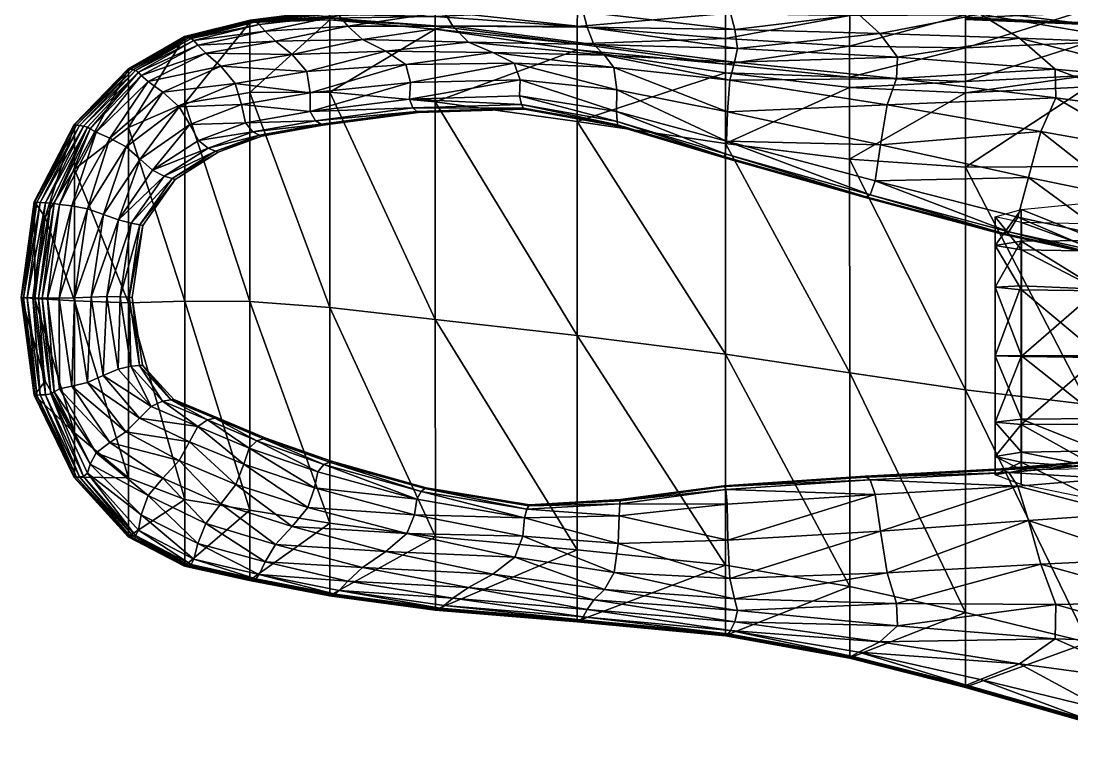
# Model space of a CAD drawing. Header units: millimetres. Extents: x -67 to 74, y -60 to 39.
# Drawn here: x -66.8 to -1.7, y -56.8 to -11.2 of the extents above; entities that cross this region are included whole.
import ezdxf

# ---------------------------------------------------------------- set-up
doc = ezdxf.new("R2010")
doc.units = ezdxf.units.MM
doc.layers.get('0').update_dxf_attribs({"color": 61, "true_color": 0xd6e5a6})

msp = doc.modelspace()

# ---------------------------------------------------------------- meshes
at = {"color": 176, "true_color": 0x080888}
mesh = msp.add_polyface(dxfattribs=at)
corners = [(-0.672, -8.702, 14.219), (-8.266, -8.363, 14.247), (-8.266, -6.288, 9.322), (-0.672, -6.652, 9.315), (7.528, -9.461, 14.242), (7.529, -7.74, 9.32), (7.525, -11.163, 19.276), (-0.671, -10.734, 19.236), (-8.26, -10.421, 19.284), (-0.665, -11.38, 21.208), (-8.242, -11.075, 21.263), (7.517, -11.698, 21.253), (7.505, -11.648, 21.91), (-0.658, -11.331, 21.849), (-8.218, -11.027, 21.905), (-0.651, -11.282, 22.875), (-8.193, -10.979, 22.93), (7.492, -11.596, 22.981), (7.664, -10.73, 25.492), (0.346, -10.596, 25.411), (-7.358, -10.449, 25.328), (3.322, -8.635, 30.586), (-4.904, -8.957, 30.089), (10.525, -8.244, 30.758), (5.706, -6.23, 36.324), (-2.708, -7.05, 35.333), (-12.461, -7.781, 33.16), (4.924, -4.209, 40.548), (-2.651, -5.276, 39.179), (2.904, -2.021, 44.82), (-3.585, -3.186, 43.211), (-12.529, -6.476, 36.116), (-13.105, -4.834, 39.444), (1.573, 0.887, 50.699), (-4.363, -0.33, 49.013), (7.738, 1.194, 49.696), (0.676, 3.361, 55.71), (-5.014, 2.129, 54.028), (-13.522, -2.346, 44.69), (-13.852, -0.119, 49.345), (-4.809, 1.647, 51.116), (0.008, 1.186, 48.278), (0.008, 3.583, 54.782), (-5.569, 3.031, 55.699), (-6.415, 3.876, 58.528), (-6.415, 2.107, 52.361), (-0.67, -5.952, 7.68), (-8.266, -5.579, 7.68), (-8.264, -0.963, 7.68), (-0.667, -1.018, 7.68), (7.532, -7.151, 7.68)]
mesh.append_faces([[corners[k] for k in face] for face in [(0, 1, 2), (2, 3, 0), (4, 0, 3), (3, 5, 4), (0, 4, 6), (6, 7, 0), (1, 0, 7), (7, 8, 1), (9, 10, 8), (8, 7, 9), (11, 9, 7), (7, 6, 11), (9, 11, 12), (12, 13, 9), (10, 9, 13), (13, 14, 10), (15, 16, 14), (14, 13, 15), (17, 15, 13), (13, 12, 17), (18, 19, 15), (16, 15, 19), (19, 20, 16), (21, 22, 20), (20, 19, 21), (23, 21, 19), (22, 21, 24), (24, 25, 22), (22, 25, 26), (27, 28, 25), (25, 24, 27), (28, 27, 29), (29, 30, 28), (25, 28, 31), (28, 30, 32), (33, 34, 30), (30, 29, 33), (35, 33, 29), (34, 33, 36), (36, 37, 34), (30, 34, 38), (34, 37, 39), (40, 41, 42), (39, 37, 43), (44, 45, 40), (5, 3, 46), (47, 46, 3), (3, 2, 47), (46, 47, 48), (48, 49, 46), (50, 46, 49)]], dxfattribs={"vtx2": -1, "color": 176})
mesh = msp.add_polyface(dxfattribs=at)
corners = [(-0.672, -12.497, 14.219), (-8.266, -12.836, 14.247), (-8.266, -14.911, 9.322), (-0.672, -14.547, 9.315), (7.528, -11.738, 14.242), (7.529, -13.459, 9.32), (7.525, -10.036, 19.276), (-0.671, -10.465, 19.236), (-8.26, -10.778, 19.284), (-0.665, -9.82, 21.208), (-8.242, -10.124, 21.263), (7.517, -9.501, 21.253), (7.505, -9.551, 21.91), (-0.658, -9.868, 21.849), (-8.218, -10.172, 21.905), (-0.651, -9.917, 22.875), (-8.193, -10.22, 22.93), (7.492, -9.603, 22.981), (7.664, -10.469, 25.492), (0.346, -10.603, 25.411), (-7.358, -10.75, 25.328), (3.322, -12.564, 30.586), (-4.904, -12.242, 30.089), (10.525, -12.955, 30.758), (5.706, -14.969, 36.324), (-2.708, -14.149, 35.333), (-12.461, -13.418, 33.16), (4.924, -16.99, 40.548), (-2.651, -15.923, 39.179), (2.904, -19.178, 44.82), (-3.585, -18.013, 43.211), (-12.529, -14.723, 36.116), (-13.105, -16.365, 39.444), (1.573, -22.086, 50.699), (-4.363, -20.869, 49.013), (7.738, -22.393, 49.696), (0.676, -24.561, 55.71), (-5.014, -23.329, 54.028), (-13.522, -18.853, 44.69), (-13.852, -21.08, 49.345), (-4.809, -22.846, 51.116), (0.008, -22.385, 48.278), (0.008, -24.783, 54.782), (-5.569, -24.231, 55.699), (-6.415, -25.075, 58.528), (-6.415, -23.307, 52.361), (-0.67, -15.247, 7.68), (-8.266, -15.62, 7.68), (-8.264, -20.236, 7.68), (-0.667, -20.181, 7.68), (7.532, -14.049, 7.68)]
mesh.append_faces([[corners[k] for k in face] for face in [(0, 1, 2), (2, 3, 0), (4, 0, 3), (3, 5, 4), (0, 4, 6), (6, 7, 0), (1, 0, 7), (7, 8, 1), (9, 10, 8), (8, 7, 9), (11, 9, 7), (7, 6, 11), (9, 11, 12), (12, 13, 9), (10, 9, 13), (13, 14, 10), (15, 16, 14), (14, 13, 15), (17, 15, 13), (13, 12, 17), (18, 19, 15), (16, 15, 19), (19, 20, 16), (21, 22, 20), (20, 19, 21), (23, 21, 19), (22, 21, 24), (24, 25, 22), (22, 25, 26), (27, 28, 25), (25, 24, 27), (28, 27, 29), (29, 30, 28), (25, 28, 31), (28, 30, 32), (33, 34, 30), (30, 29, 33), (35, 33, 29), (34, 33, 36), (36, 37, 34), (30, 34, 38), (34, 37, 39), (40, 41, 42), (39, 37, 43), (44, 45, 40), (5, 3, 46), (47, 46, 3), (3, 2, 47), (46, 47, 48), (48, 49, 46), (50, 46, 49)]], dxfattribs={"vtx2": -1, "color": 176})
mesh = msp.add_polyface(dxfattribs=at)
corners = [(-41.105, -10.886, 14.669), (-47.649, -10.754, 14.922), (-47.649, -11, 9.624), (-41.105, -11.458, 9.461), (-41.08, -10.333, 19.991), (-47.621, -10.527, 20.333), (-32.31, -11.519, 14.527), (-32.311, -12.59, 9.392), (-23.131, -12.263, 14.434), (-23.117, -10.707, 19.612), (-32.291, -10.466, 19.775), (-41.007, -10.179, 22.064), (-47.536, -10.482, 22.436), (-40.908, -10.227, 22.706), (-47.423, -10.528, 23.078), (-32.232, -10.146, 21.824), (-32.153, -10.194, 22.466), (-52.357, -11.169, 23.537), (-47.308, -10.576, 24.103), (-40.808, -10.275, 23.731), (-40.56, -10.604, 25.461), (-47.055, -10.828, 25.995), (-52.23, -11.215, 24.562), (-32.073, -10.242, 23.491), (-31.938, -10.595, 25.178), (-31.694, -11.557, 27.803), (-40.018, -11.492, 28.217), (-31.275, -12.62, 30.556), (-39.053, -12.485, 31.21), (-46.527, -11.487, 29.234), (-45.605, -12.306, 32.853), (-51.002, -12.422, 34.893), (-51.65, -11.793, 30.515), (-30.619, -13.277, 32.627), (-37.536, -13.128, 33.652), (-44.165, -13.039, 35.885), (-42.936, -13.871, 39.13), (-49.963, -13.242, 38.559), (-23.132, -13.838, 9.368), (-32.313, -12.964, 7.68), (-41.106, -11.665, 7.724), (-47.648, -11.099, 7.857), (-47.647, -15.571, 7.857)]
mesh.append_faces([[corners[k] for k in face] for face in [(0, 1, 2), (2, 3, 0), (1, 0, 4), (4, 5, 1), (6, 0, 3), (3, 7, 6), (8, 6, 7), (9, 10, 6), (0, 6, 10), (10, 4, 0), (11, 12, 5), (5, 4, 11), (12, 11, 13), (13, 14, 12), (15, 11, 4), (4, 10, 15), (11, 15, 16), (16, 13, 11), (17, 14, 18), (19, 18, 14), (14, 13, 19), (18, 19, 20), (20, 21, 18), (22, 18, 21), (23, 19, 13), (13, 16, 23), (19, 23, 24), (24, 20, 19), (25, 26, 20), (20, 24, 25), (26, 25, 27), (27, 28, 26), (29, 30, 31), (21, 29, 32), (29, 21, 20), (20, 26, 29), (30, 29, 26), (26, 28, 30), (33, 34, 28), (28, 27, 33), (35, 30, 28), (28, 34, 35), (36, 35, 34), (30, 35, 37), (37, 31, 30), (38, 7, 39), (40, 39, 7), (7, 3, 40), (41, 40, 3), (3, 2, 41), (40, 41, 42)]], dxfattribs={"vtx2": -1, "color": 176})
mesh = msp.add_polyface(dxfattribs=at)
corners = [(-23.13, -31.82, 7.68), (-23.135, -18.752, 7.68), (-32.314, -17.403, 7.68), (-15.431, -32.969, 7.68), (-32.311, -12.59, 9.392), (-23.132, -13.838, 9.368), (-23.131, -12.263, 14.434), (-32.31, -11.519, 14.527), (-23.117, -10.707, 19.612), (-15.434, -12.73, 14.33), (-15.424, -10.835, 19.429), (-23.074, -10.219, 21.638), (-32.232, -10.146, 21.824), (-32.291, -10.466, 19.775), (-23.016, -10.267, 22.28), (-32.153, -10.194, 22.466), (-15.394, -10.235, 21.429), (-15.354, -10.282, 22.07), (-22.957, -10.315, 23.305), (-32.073, -10.242, 23.491), (-22.825, -10.685, 25.101), (-31.938, -10.595, 25.178), (-15.313, -10.33, 23.096), (-14.857, -10.757, 25.188), (-22.547, -11.7, 28.053), (-31.694, -11.557, 27.803), (-22.376, -12.875, 31.128), (-31.275, -12.62, 30.556), (-13.572, -11.941, 29.03), (-22.566, -13.728, 33.289), (-30.619, -13.277, 32.627), (-22.858, -14.84, 35.983), (-30.043, -14.043, 35.295), (-12.529, -14.723, 36.116), (-22.993, -16.79, 40.657), (-29.865, -15.43, 39.84), (-23.063, -18.625, 44.905), (-29.869, -16.772, 43.952), (-13.522, -18.853, 44.69), (-13.105, -16.365, 39.444), (-23.157, -19.393, 46.321), (-29.841, -17.405, 45.322), (-23.237, -19.567, 44.455), (-29.807, -17.614, 43.456), (-14.17, -21.94, 50.896), (-14.403, -22.071, 49.03), (-23.264, -19.626, 38.855), (-29.796, -17.683, 37.857), (-23.264, -19.626, 31.39), (-29.796, -17.683, 30.391), (-14.48, -22.115, 43.431), (-14.48, -22.115, 35.965), (-15.435, -14.643, 9.342), (-23.134, -14.379, 7.68), (-15.436, -15.298, 7.68), (-32.313, -12.964, 7.68)]
mesh.append_faces([[corners[k] for k in face] for face in [(0, 1, 2), (1, 0, 3), (4, 5, 6), (7, 6, 8), (9, 6, 5), (10, 8, 6), (11, 12, 13), (13, 8, 11), (12, 11, 14), (14, 15, 12), (16, 11, 8), (17, 14, 11), (18, 19, 15), (15, 14, 18), (19, 18, 20), (20, 21, 19), (22, 18, 14), (23, 20, 18), (24, 25, 21), (21, 20, 24), (25, 24, 26), (26, 27, 25), (26, 24, 28), (24, 20, 23), (29, 30, 27), (27, 26, 29), (30, 29, 31), (31, 32, 30), (31, 29, 33), (34, 35, 32), (32, 31, 34), (35, 34, 36), (36, 37, 35), (36, 34, 38), (34, 31, 39), (40, 41, 37), (37, 36, 40), (41, 40, 42), (42, 43, 41), (44, 40, 36), (45, 42, 40), (46, 47, 43), (43, 42, 46), (47, 46, 48), (48, 49, 47), (50, 46, 42), (51, 48, 46), (52, 5, 53), (54, 53, 1), (55, 53, 5), (2, 1, 53)]], dxfattribs={"vtx2": -1, "color": 176})
mesh = msp.add_polyface(dxfattribs=at)
corners = [(-15.431, -32.969, 7.68), (-15.436, -19.728, 7.68), (-23.135, -18.752, 7.68), (-8.26, -34.034, 7.68), (-8.264, -20.236, 7.68), (-23.132, -13.838, 9.368), (-15.435, -14.643, 9.342), (-15.434, -12.73, 14.33), (-8.266, -12.836, 14.247), (-8.266, -14.911, 9.322), (-8.26, -10.778, 19.284), (-15.424, -10.835, 19.429), (-23.131, -12.263, 14.434), (-23.117, -10.707, 19.612), (-15.394, -10.235, 21.429), (-8.242, -10.124, 21.263), (-8.218, -10.172, 21.905), (-15.354, -10.282, 22.07), (-23.074, -10.219, 21.638), (-23.016, -10.267, 22.28), (-15.313, -10.33, 23.096), (-8.193, -10.22, 22.93), (-7.358, -10.75, 25.328), (-14.857, -10.757, 25.188), (-22.957, -10.315, 23.305), (-13.572, -11.941, 29.03), (-12.461, -13.418, 33.16), (-22.376, -12.875, 31.128), (-22.547, -11.7, 28.053), (-4.904, -12.242, 30.089), (-12.529, -14.723, 36.116), (-2.708, -14.149, 35.333), (-13.105, -16.365, 39.444), (-2.651, -15.923, 39.179), (-22.858, -14.84, 35.983), (-22.566, -13.728, 33.289), (-13.522, -18.853, 44.69), (-13.852, -21.08, 49.345), (-23.063, -18.625, 44.905), (-22.993, -16.79, 40.657), (-3.585, -18.013, 43.211), (-4.363, -20.869, 49.013), (-14.17, -21.94, 50.896), (-5.569, -24.231, 55.699), (-5.948, -24.323, 53.833), (-14.403, -22.071, 49.03), (-23.157, -19.393, 46.321), (-23.237, -19.567, 44.455), (-14.48, -22.115, 43.431), (-6.074, -24.354, 48.234), (-6.074, -24.354, 40.768), (-14.48, -22.115, 35.965), (-23.264, -19.626, 38.855), (-15.436, -15.298, 7.68), (-8.266, -15.62, 7.68), (-23.134, -14.379, 7.68)]
mesh.append_faces([[corners[k] for k in face] for face in [(0, 1, 2), (1, 0, 3), (3, 4, 1), (5, 6, 7), (8, 7, 6), (6, 9, 8), (7, 8, 10), (10, 11, 7), (12, 7, 11), (13, 11, 14), (15, 14, 11), (11, 10, 15), (14, 15, 16), (16, 17, 14), (18, 14, 17), (19, 17, 20), (21, 20, 17), (17, 16, 21), (20, 21, 22), (22, 23, 20), (24, 20, 23), (25, 26, 27), (23, 25, 28), (25, 23, 22), (22, 29, 25), (26, 25, 29), (30, 26, 31), (32, 30, 33), (30, 32, 34), (26, 30, 35), (35, 27, 26), (36, 37, 38), (32, 36, 39), (36, 32, 40), (37, 36, 41), (38, 37, 42), (43, 42, 37), (42, 43, 44), (44, 45, 42), (46, 42, 45), (47, 45, 48), (49, 48, 45), (45, 44, 49), (48, 49, 50), (50, 51, 48), (52, 48, 51), (53, 54, 9), (9, 6, 53), (55, 53, 6), (2, 1, 53), (54, 53, 1), (1, 4, 54)]], dxfattribs={"vtx2": -1, "color": 176})
mesh = msp.add_polyface(dxfattribs=at)
corners = [(-60.126, -14.13, 11.367), (-56.632, -12.137, 10.507), (-56.634, -12.131, 15.838), (-52.605, -11.158, 15.305), (-52.604, -11.224, 9.95), (-52.574, -11.109, 20.773), (-56.601, -12.142, 21.281), (-60.13, -14.125, 16.605), (-47.649, -10.754, 14.922), (-47.649, -11, 9.624), (-47.621, -10.527, 20.333), (-60.094, -14.134, 21.953), (-56.501, -12.174, 23.395), (-52.481, -11.123, 22.895), (-52.357, -11.169, 23.537), (-56.368, -12.217, 24.037), (-59.989, -14.163, 24.036), (-47.536, -10.482, 22.436), (-47.423, -10.528, 23.078), (-56.232, -12.26, 25.062), (-59.67, -14.24, 25.703), (-59.839, -14.201, 24.677), (-52.23, -11.215, 24.562), (-52.021, -11.382, 26.659), (-56.059, -12.383, 27.335), (-59.494, -14.334, 28.074), (-47.308, -10.576, 24.103), (-47.055, -10.828, 25.995), (-55.814, -12.664, 31.72), (-59.323, -14.536, 32.756), (-51.65, -11.793, 30.515), (-51.002, -12.422, 34.893), (-55.317, -13.171, 36.737), (-58.903, -14.926, 38.174), (-46.527, -11.487, 29.234), (-54.39, -13.972, 40.905), (-49.963, -13.242, 38.559), (-49.071, -14.294, 42.079), (-52.601, -11.263, 8.163), (-47.648, -11.099, 7.857), (-52.597, -15.596, 8.163), (-47.647, -15.571, 7.857), (-56.625, -12.154, 8.728), (-60.116, -14.145, 9.618), (-56.619, -16.263, 8.726)]
mesh.append_faces([[corners[k] for k in face] for face in [(0, 1, 2), (3, 2, 1), (1, 4, 3), (2, 3, 5), (5, 6, 2), (7, 2, 6), (8, 3, 4), (4, 9, 8), (3, 8, 10), (10, 5, 3), (11, 6, 12), (13, 12, 6), (6, 5, 13), (12, 13, 14), (14, 15, 12), (16, 12, 15), (17, 13, 5), (5, 10, 17), (13, 17, 18), (18, 14, 13), (19, 20, 21), (21, 15, 19), (22, 19, 15), (15, 14, 22), (19, 22, 23), (23, 24, 19), (20, 19, 24), (24, 25, 20), (26, 22, 14), (27, 23, 22), (28, 29, 25), (25, 24, 28), (30, 28, 24), (24, 23, 30), (28, 30, 31), (31, 32, 28), (29, 28, 32), (32, 33, 29), (31, 30, 34), (30, 23, 27), (33, 32, 35), (36, 35, 32), (32, 31, 36), (35, 36, 37), (38, 39, 9), (9, 4, 38), (39, 38, 40), (40, 41, 39), (42, 38, 4), (4, 1, 42), (43, 42, 1), (38, 42, 44)]], dxfattribs={"vtx2": -1, "color": 176})
mesh = msp.add_polyface(dxfattribs=at)
corners = [(-56.616, -28.541, 8.725), (-56.619, -16.263, 8.726), (-60.106, -17.777, 9.614), (-52.595, -28.546, 8.162), (-52.597, -15.596, 8.163), (-47.644, -28.936, 7.857), (-47.647, -15.571, 7.857), (-54.39, -13.972, 40.905), (-57.98, -15.581, 42.759), (-58.903, -14.926, 38.174), (-49.071, -14.294, 42.079), (-53.497, -15.041, 44.65), (-56.973, -16.478, 46.752), (-60.258, -18.968, 48.295), (-53.105, -16.35, 48.395), (-56.302, -17.59, 50.398), (-48.865, -15.614, 46.021), (-48.849, -16.775, 49.135), (-52.86, -17.489, 51.204), (-55.77, -18.566, 53.002), (-59.39, -19.724, 51.914), (-58.622, -20.421, 54.357), (-52.406, -18.044, 52.141), (-55.179, -19.052, 53.87), (-48.532, -17.348, 50.173), (-48.18, -17.557, 48.307), (-51.989, -18.241, 50.275), (-54.714, -19.232, 52.003), (-57.911, -20.788, 55.172), (-57.4, -20.939, 53.305), (-59.945, -23.707, 55.988), (-51.849, -18.307, 44.675), (-54.559, -19.293, 46.404), (-48.063, -17.627, 42.708), (-48.063, -17.627, 35.242), (-51.849, -18.307, 37.209), (-54.559, -19.293, 38.938), (-59.399, -23.808, 54.121), (-57.229, -20.989, 47.706), (-57.229, -20.989, 40.24), (-59.217, -23.842, 48.522), (-59.217, -23.842, 41.056), (-56.625, -12.154, 8.728), (-52.601, -11.263, 8.163)]
mesh.append_faces([[corners[k] for k in face] for face in [(0, 1, 2), (1, 0, 3), (3, 4, 1), (5, 6, 4), (4, 3, 5), (7, 8, 9), (10, 11, 7), (8, 7, 11), (11, 12, 8), (8, 12, 13), (14, 15, 12), (12, 11, 14), (16, 14, 11), (11, 10, 16), (14, 16, 17), (17, 18, 14), (15, 14, 18), (18, 19, 15), (12, 15, 20), (21, 20, 15), (15, 19, 21), (22, 23, 19), (19, 18, 22), (24, 22, 18), (18, 17, 24), (22, 24, 25), (25, 26, 22), (23, 22, 26), (26, 27, 23), (23, 28, 21), (21, 19, 23), (28, 23, 27), (27, 29, 28), (30, 28, 29), (31, 32, 27), (27, 26, 31), (33, 31, 26), (26, 25, 33), (31, 33, 34), (34, 35, 31), (32, 31, 35), (35, 36, 32), (37, 29, 38), (32, 38, 29), (29, 27, 32), (38, 32, 36), (36, 39, 38), (40, 38, 39), (39, 41, 40), (2, 1, 42), (1, 4, 43)]], dxfattribs={"vtx2": -1, "color": 176})
mesh = msp.add_polyface(dxfattribs=at)
corners = [(-41.1, -43.146, 7.724), (-41.103, -29.661, 7.724), (-47.644, -28.936, 7.857), (-47.647, -15.571, 7.857), (-41.106, -16.177, 7.724), (-32.31, -30.67, 7.68), (-32.314, -17.403, 7.68), (-23.13, -31.82, 7.68), (-37.536, -13.128, 33.652), (-30.619, -13.277, 32.627), (-30.043, -14.043, 35.295), (-36.218, -13.783, 36.602), (-42.936, -13.871, 39.13), (-44.165, -13.039, 35.885), (-49.071, -14.294, 42.079), (-49.963, -13.242, 38.559), (-29.865, -15.43, 39.84), (-35.847, -14.815, 41.122), (-29.869, -16.772, 43.952), (-35.879, -15.806, 45.1), (-42.646, -14.989, 43.389), (-42.697, -16.01, 46.964), (-48.849, -16.775, 49.135), (-48.865, -15.614, 46.021), (-29.841, -17.405, 45.322), (-35.77, -16.338, 46.425), (-29.807, -17.614, 43.456), (-35.635, -16.564, 44.559), (-42.493, -16.549, 48.155), (-48.532, -17.348, 50.173), (-42.244, -16.772, 46.289), (-48.18, -17.557, 48.307), (-29.796, -17.683, 37.857), (-35.59, -16.64, 38.96), (-29.796, -17.683, 30.391), (-35.59, -16.64, 31.494), (-42.161, -16.846, 40.69), (-48.063, -17.627, 42.708), (-42.161, -16.846, 33.224), (-48.063, -17.627, 35.242), (-32.313, -12.964, 7.68), (-41.106, -11.665, 7.724), (-23.134, -14.379, 7.68)]
mesh.append_faces([[corners[k] for k in face] for face in [(0, 1, 2), (3, 2, 1), (1, 4, 3), (5, 6, 4), (4, 1, 5), (6, 5, 7), (8, 9, 10), (10, 11, 8), (8, 11, 12), (13, 12, 14), (14, 15, 13), (16, 17, 11), (11, 10, 16), (17, 16, 18), (18, 19, 17), (20, 21, 22), (22, 23, 20), (12, 20, 23), (23, 14, 12), (20, 12, 11), (11, 17, 20), (21, 20, 17), (17, 19, 21), (24, 25, 19), (19, 18, 24), (25, 24, 26), (26, 27, 25), (28, 29, 22), (22, 21, 28), (25, 28, 21), (21, 19, 25), (28, 25, 27), (27, 30, 28), (29, 28, 30), (30, 31, 29), (32, 33, 27), (27, 26, 32), (33, 32, 34), (34, 35, 33), (36, 37, 31), (31, 30, 36), (33, 36, 30), (30, 27, 33), (36, 33, 35), (35, 38, 36), (37, 36, 38), (38, 39, 37), (40, 41, 4), (4, 6, 40), (42, 40, 6), (3, 4, 41)]], dxfattribs={"vtx2": -1, "color": 176})
mesh = msp.add_polyface(dxfattribs=at)
corners = [(-63.485, -17.591, 17.686), (-65.949, -22.373, 18.615), (-65.943, -22.375, 13.663), (-63.48, -17.594, 12.6), (-60.13, -14.125, 16.605), (-60.126, -14.13, 11.367), (-60.094, -14.134, 21.953), (-63.448, -17.598, 22.883), (-65.91, -22.377, 23.677), (-56.634, -12.131, 15.838), (-56.601, -12.142, 21.281), (-63.337, -17.621, 24.915), (-65.795, -22.392, 25.664), (-59.989, -14.163, 24.036), (-59.839, -14.201, 24.677), (-63.154, -17.651, 25.557), (-65.582, -22.412, 26.306), (-56.501, -12.174, 23.395), (-56.368, -12.217, 24.037), (-62.902, -17.683, 26.582), (-65.249, -22.432, 27.331), (-59.67, -14.24, 25.703), (-59.494, -14.334, 28.074), (-62.655, -17.739, 28.926), (-64.922, -22.455, 29.608), (-62.484, -17.847, 33.526), (-62.114, -18.057, 38.997), (-64.382, -22.538, 39.382), (-64.723, -22.485, 34.004), (-59.323, -14.536, 32.756), (-58.903, -14.926, 38.174), (-61.269, -18.421, 43.954), (-57.98, -15.581, 42.759), (-60.258, -18.968, 48.295), (-62.65, -22.816, 49.243), (-63.623, -22.629, 44.605), (-59.39, -19.724, 51.914), (-61.665, -23.156, 52.868), (-56.973, -16.478, 46.752), (-56.632, -12.137, 10.507), (-60.116, -14.145, 9.618), (-56.625, -12.154, 8.728), (-60.106, -17.777, 9.614), (-63.467, -17.606, 10.899), (-65.927, -22.381, 12.006), (-65.278, -23.324, 11.715), (-63.453, -20.343, 10.893)]
mesh.append_faces([[corners[k] for k in face] for face in [(0, 1, 2), (2, 3, 0), (4, 0, 3), (3, 5, 4), (0, 4, 6), (6, 7, 0), (1, 0, 7), (7, 8, 1), (9, 4, 5), (10, 6, 4), (11, 12, 8), (8, 7, 11), (13, 11, 7), (7, 6, 13), (11, 13, 14), (14, 15, 11), (12, 11, 15), (15, 16, 12), (17, 13, 6), (18, 14, 13), (19, 20, 16), (16, 15, 19), (21, 19, 15), (15, 14, 21), (19, 21, 22), (22, 23, 19), (20, 19, 23), (23, 24, 20), (25, 26, 27), (23, 25, 28), (28, 24, 23), (25, 23, 22), (22, 29, 25), (26, 25, 29), (29, 30, 26), (31, 26, 30), (30, 32, 31), (33, 31, 32), (31, 33, 34), (26, 31, 35), (33, 36, 37), (36, 33, 38), (39, 5, 40), (41, 40, 42), (43, 40, 5), (5, 3, 43), (44, 43, 3), (3, 2, 44), (45, 46, 43), (40, 43, 46), (46, 42, 40)]], dxfattribs={"vtx2": -1, "color": 176})
mesh = msp.add_polyface(dxfattribs=at)
corners = [(-63.449, -28.522, 10.891), (-63.453, -20.343, 10.893), (-65.278, -23.324, 11.715), (-65.911, -28.367, 11.999), (-60.103, -28.631, 9.613), (-60.106, -17.777, 9.614), (-56.616, -28.541, 8.725), (-65.949, -22.373, 18.615), (-66.77, -28.315, 18.925), (-66.764, -28.315, 14.018), (-65.943, -22.375, 13.663), (-65.91, -22.377, 23.677), (-66.731, -28.316, 23.942), (-65.795, -22.392, 25.664), (-66.615, -28.321, 25.914), (-65.582, -22.412, 26.306), (-66.391, -28.327, 26.555), (-65.249, -22.432, 27.331), (-66.031, -28.334, 27.581), (-64.922, -22.455, 29.608), (-65.677, -28.339, 29.835), (-64.723, -22.485, 34.004), (-65.47, -28.34, 34.164), (-64.382, -22.538, 39.382), (-65.137, -28.34, 39.511), (-63.623, -22.629, 44.605), (-64.408, -28.34, 44.821), (-62.65, -22.816, 49.243), (-63.448, -28.327, 49.559), (-62.484, -17.847, 33.526), (-61.269, -18.421, 43.954), (-62.114, -18.057, 38.997), (-61.665, -23.156, 52.868), (-62.423, -28.287, 53.187), (-60.739, -23.502, 55.208), (-61.445, -28.254, 55.492), (-59.39, -19.724, 51.914), (-58.622, -20.421, 54.357), (-60.258, -18.968, 48.295), (-59.945, -23.707, 55.988), (-60.623, -28.265, 56.26), (-59.399, -23.808, 54.121), (-60.065, -28.289, 54.394), (-57.911, -20.788, 55.172), (-57.4, -20.939, 53.305), (-59.217, -23.842, 48.522), (-59.879, -28.296, 48.794), (-59.217, -23.842, 41.056), (-57.229, -20.989, 47.706), (-66.747, -28.315, 12.376), (-65.927, -22.381, 12.006), (-63.467, -17.606, 10.899)]
mesh.append_faces([[corners[k] for k in face] for face in [(0, 1, 2), (2, 3, 0), (1, 0, 4), (4, 5, 1), (5, 4, 6), (7, 8, 9), (9, 10, 7), (8, 7, 11), (11, 12, 8), (13, 14, 12), (12, 11, 13), (14, 13, 15), (15, 16, 14), (17, 18, 16), (16, 15, 17), (18, 17, 19), (19, 20, 18), (21, 22, 20), (20, 19, 21), (22, 21, 23), (23, 24, 22), (25, 26, 24), (24, 23, 25), (26, 25, 27), (27, 28, 26), (23, 21, 29), (27, 25, 30), (25, 23, 31), (32, 33, 28), (28, 27, 32), (33, 32, 34), (34, 35, 33), (36, 37, 34), (34, 32, 36), (32, 27, 38), (39, 40, 35), (35, 34, 39), (40, 39, 41), (41, 42, 40), (43, 39, 34), (34, 37, 43), (44, 41, 39), (45, 46, 42), (42, 41, 45), (46, 45, 47), (48, 45, 41), (49, 50, 10), (10, 9, 49), (50, 49, 3), (3, 2, 50), (51, 50, 2)]], dxfattribs={"vtx2": -1, "color": 176})
mesh = msp.add_polyface(dxfattribs=at)
corners = [(-0.664, -34.933, 7.68), (-0.667, -20.181, 7.68), (-8.264, -20.236, 7.68), (-8.26, -34.034, 7.68), (7.537, -35.436, 7.68), (7.136, -24.683, 54.279), (0.676, -24.561, 55.71), (1.573, -22.086, 50.699), (0.008, -32.021, 61.286), (0.008, -27.791, 59.66), (8.154, -27.538, 55.251), (-4.809, -31.96, 63.955), (-4.809, -27.592, 62.35), (0.008, -24.783, 54.782), (-4.809, -24.82, 57.536), (-4.809, -22.846, 51.116), (8.154, -24.083, 50.373), (0.008, -22.385, 48.278), (-0.044, -25.449, 57.381), (-5.569, -24.231, 55.699), (-5.014, -23.329, 54.028), (6.417, -25.509, 55.807), (5.834, -25.579, 53.94), (-0.517, -25.521, 55.515), (-5.948, -24.323, 53.833), (-0.675, -25.545, 49.915), (-6.074, -24.354, 48.234), (5.64, -25.603, 48.341), (5.64, -25.603, 40.875), (-0.675, -25.545, 42.45), (-6.074, -24.354, 40.768), (-6.415, -31.932, 64.695), (-6.415, -27.673, 63.153), (-4.785, -31.924, 63.469), (-4.785, -27.839, 61.991), (-6.415, -25.075, 58.528), (-4.785, -25.347, 57.555), (-6.415, -23.307, 52.361), (-4.785, -23.651, 51.64), (0.103, -31.921, 60.24), (0.103, -27.895, 58.783), (6.62, -31.921, 56.01), (6.62, -27.895, 54.553), (0.103, -25.438, 54.41), (0.103, -23.766, 48.58), (6.62, -25.438, 50.18), (6.62, -23.766, 44.35)]
mesh.append_faces([[corners[k] for k in face] for face in [(0, 1, 2), (2, 3, 0), (1, 0, 4), (5, 6, 7), (8, 9, 10), (9, 8, 11), (11, 12, 9), (10, 9, 13), (14, 13, 9), (9, 12, 14), (13, 14, 15), (16, 13, 17), (18, 19, 20), (20, 6, 18), (21, 18, 6), (6, 5, 21), (18, 21, 22), (22, 23, 18), (19, 18, 23), (23, 24, 19), (25, 26, 24), (24, 23, 25), (27, 25, 23), (23, 22, 27), (25, 27, 28), (28, 29, 25), (26, 25, 29), (29, 30, 26), (31, 32, 12), (12, 11, 31), (32, 31, 33), (33, 34, 32), (15, 14, 35), (32, 35, 14), (14, 12, 32), (35, 32, 34), (34, 36, 35), (37, 35, 36), (36, 38, 37), (39, 40, 34), (34, 33, 39), (40, 39, 41), (41, 42, 40), (43, 44, 38), (38, 36, 43), (40, 43, 36), (36, 34, 40), (43, 40, 42), (42, 45, 43), (44, 43, 45), (45, 46, 44)]], dxfattribs={"vtx2": -1, "color": 176})
mesh = msp.add_polyface(dxfattribs=at)
corners = [(-56.618, -40.82, 8.726), (-56.616, -28.541, 8.725), (-60.103, -28.631, 9.613), (-60.106, -39.484, 9.614), (-52.595, -41.496, 8.163), (-52.595, -28.546, 8.162), (-47.643, -42.302, 7.857), (-47.644, -28.936, 7.857), (-61.269, -37.3, 43.954), (-60.269, -36.624, 48.295), (-56.979, -38.419, 46.752), (-52.975, -38.641, 48.395), (-56.324, -37.251, 50.398), (-55.808, -36.307, 53.002), (-52.633, -37.64, 51.204), (-59.433, -35.78, 51.914), (-62.653, -33.572, 49.243), (-58.697, -35.055, 54.357), (-61.676, -33.151, 52.868), (-60.758, -32.749, 55.208), (-55.222, -35.898, 53.87), (-52.151, -37.192, 52.141), (-54.756, -35.792, 52.003), (-51.738, -37.064, 50.275), (-48.001, -38.659, 50.173), (-60.623, -28.265, 56.26), (-59.966, -32.571, 55.988), (-61.445, -28.254, 55.492), (-60.065, -28.289, 54.394), (-59.42, -32.522, 54.121), (-57.996, -34.737, 55.172), (-57.483, -34.651, 53.305), (-47.658, -38.506, 48.307), (-51.6, -37.022, 44.675), (-54.601, -35.757, 46.404), (-54.601, -35.757, 38.938), (-51.6, -37.022, 37.209), (-47.544, -38.455, 42.708), (-59.879, -28.296, 48.794), (-59.238, -32.505, 48.522), (-59.217, -23.842, 41.056), (-59.879, -28.296, 41.329), (-59.238, -32.505, 41.056), (-57.312, -34.622, 47.706), (-57.312, -34.622, 40.24)]
mesh.append_faces([[corners[k] for k in face] for face in [(0, 1, 2), (2, 3, 0), (1, 0, 4), (4, 5, 1), (6, 7, 5), (5, 4, 6), (8, 9, 10), (11, 12, 13), (13, 14, 11), (15, 9, 16), (17, 15, 18), (18, 19, 17), (15, 17, 13), (13, 12, 15), (9, 15, 12), (12, 10, 9), (20, 21, 14), (14, 13, 20), (21, 20, 22), (22, 23, 21), (24, 21, 23), (25, 26, 19), (19, 27, 25), (26, 25, 28), (28, 29, 26), (30, 20, 13), (13, 17, 30), (26, 30, 17), (17, 19, 26), (30, 26, 29), (29, 31, 30), (20, 30, 31), (31, 22, 20), (32, 23, 33), (34, 33, 23), (23, 22, 34), (33, 34, 35), (35, 36, 33), (37, 33, 36), (38, 39, 29), (29, 28, 38), (40, 41, 38), (39, 38, 41), (41, 42, 39), (43, 34, 22), (22, 31, 43), (39, 43, 31), (31, 29, 39), (43, 39, 42), (42, 44, 43), (34, 43, 44), (44, 35, 34)]], dxfattribs={"vtx2": -1, "color": 176})
mesh = msp.add_polyface(dxfattribs=at)
corners = [(-63.453, -36.702, 10.893), (-63.449, -28.522, 10.891), (-65.911, -28.367, 11.999), (-65.278, -33.49, 11.714), (-60.106, -39.484, 9.614), (-60.103, -28.631, 9.613), (-66.77, -28.315, 18.925), (-65.949, -34.361, 18.615), (-65.943, -34.359, 13.663), (-66.764, -28.315, 14.018), (-66.731, -28.316, 23.942), (-65.91, -34.359, 23.677), (-63.48, -39.451, 12.6), (-63.485, -39.454, 17.686), (-66.615, -28.321, 25.914), (-65.795, -34.354, 25.664), (-66.391, -28.327, 26.555), (-65.582, -34.346, 26.306), (-63.448, -39.45, 22.883), (-63.337, -39.436, 24.915), (-66.031, -28.334, 27.581), (-65.249, -34.339, 27.331), (-65.677, -28.339, 29.835), (-64.922, -34.287, 29.608), (-63.154, -39.417, 25.557), (-62.902, -39.397, 26.582), (-62.655, -39.197, 28.926), (-65.47, -28.34, 34.164), (-64.723, -34.145, 34.004), (-65.137, -28.34, 39.511), (-64.382, -33.969, 39.382), (-64.408, -28.34, 44.821), (-63.623, -33.812, 44.605), (-63.448, -28.327, 49.559), (-62.653, -33.572, 49.243), (-62.484, -38.635, 33.526), (-62.114, -37.929, 38.997), (-61.269, -37.3, 43.954), (-60.269, -36.624, 48.295), (-62.423, -28.287, 53.187), (-61.676, -33.151, 52.868), (-61.445, -28.254, 55.492), (-60.758, -32.749, 55.208), (-59.433, -35.78, 51.914), (-65.927, -34.353, 12.006), (-66.747, -28.315, 12.376), (-63.467, -39.439, 10.899)]
mesh.append_faces([[corners[k] for k in face] for face in [(0, 1, 2), (2, 3, 0), (1, 0, 4), (4, 5, 1), (6, 7, 8), (8, 9, 6), (7, 6, 10), (10, 11, 7), (12, 8, 7), (13, 7, 11), (14, 15, 11), (11, 10, 14), (15, 14, 16), (16, 17, 15), (18, 11, 15), (19, 15, 17), (20, 21, 17), (17, 16, 20), (21, 20, 22), (22, 23, 21), (24, 17, 21), (25, 21, 23), (23, 26, 25), (27, 28, 23), (23, 22, 27), (28, 27, 29), (29, 30, 28), (31, 32, 30), (30, 29, 31), (32, 31, 33), (33, 34, 32), (35, 26, 23), (23, 28, 35), (36, 35, 28), (28, 30, 36), (37, 36, 30), (30, 32, 37), (38, 37, 32), (32, 34, 38), (39, 40, 34), (34, 33, 39), (40, 39, 41), (41, 42, 40), (34, 40, 43), (44, 45, 9), (9, 8, 44), (45, 44, 3), (3, 2, 45), (46, 44, 8), (44, 46, 0), (0, 3, 44)]], dxfattribs={"vtx2": -1, "color": 176})
mesh = msp.add_polyface(dxfattribs=at)
corners = [(-47.644, -28.936, 7.857), (-47.643, -42.302, 7.857), (-41.1, -43.146, 7.724), (-47.649, -46.798, 14.922), (-41.105, -47.682, 14.669), (-41.104, -47.676, 9.461), (-47.648, -46.792, 9.624), (-47.621, -46.789, 20.333), (-41.08, -47.673, 19.991), (-47.536, -46.763, 22.436), (-41.007, -47.645, 22.064), (-47.423, -46.727, 23.078), (-40.908, -47.607, 22.706), (-47.308, -46.691, 24.103), (-40.808, -47.569, 23.731), (-52.23, -45.753, 24.562), (-52.021, -45.469, 26.659), (-47.055, -46.472, 25.995), (-40.56, -47.395, 25.461), (-46.527, -45.889, 29.234), (-45.605, -45.044, 32.853), (-51.65, -44.685, 30.515), (-39.053, -46.285, 31.21), (-40.018, -46.951, 28.217), (-44.164, -44.041, 35.885), (-42.87, -42.932, 39.13), (-36.173, -44.398, 36.602), (-37.535, -45.447, 33.652), (-51.002, -43.619, 34.893), (-49.963, -42.491, 38.559), (-49.003, -41.313, 42.079), (-42.386, -41.769, 43.389), (-48.593, -40.097, 46.021), (-42.246, -40.815, 46.964), (-48.377, -39.12, 49.135), (-35.58, -41.972, 45.1), (-35.674, -43.103, 41.122), (-41.986, -40.336, 48.155), (-48.001, -38.659, 50.173), (-47.658, -38.506, 48.307), (-41.745, -40.154, 46.289), (-35.434, -41.417, 46.425), (-51.6, -37.022, 44.675), (-47.544, -38.455, 42.708), (-51.6, -37.022, 37.209), (-47.544, -38.455, 35.242), (-35.305, -41.217, 44.559), (-41.665, -40.094, 40.69), (-41.665, -40.094, 33.224), (-41.101, -47.657, 7.724), (-47.645, -46.773, 7.857)]
mesh.append_faces([[corners[k] for k in face] for face in [(0, 1, 2), (3, 4, 5), (5, 6, 3), (4, 3, 7), (7, 8, 4), (9, 10, 8), (8, 7, 9), (10, 9, 11), (11, 12, 10), (13, 14, 12), (12, 11, 13), (15, 13, 11), (16, 17, 13), (14, 13, 17), (17, 18, 14), (19, 17, 16), (20, 19, 21), (19, 20, 22), (22, 23, 19), (17, 19, 23), (23, 18, 17), (24, 25, 26), (20, 24, 27), (27, 22, 20), (24, 20, 28), (28, 29, 24), (25, 24, 29), (29, 30, 25), (31, 25, 30), (30, 32, 31), (33, 31, 32), (32, 34, 33), (31, 33, 35), (25, 31, 36), (35, 33, 37), (38, 37, 33), (33, 34, 38), (37, 38, 39), (39, 40, 37), (41, 37, 40), (42, 43, 39), (44, 45, 43), (46, 40, 47), (43, 47, 40), (40, 39, 43), (47, 43, 45), (45, 48, 47), (49, 50, 6), (6, 5, 49), (50, 49, 2), (2, 1, 50)]], dxfattribs={"vtx2": -1, "color": 176})
mesh = msp.add_polyface(dxfattribs=at)
corners = [(-32.306, -43.938, 7.68), (-32.31, -30.67, 7.68), (-41.103, -29.661, 7.724), (-41.1, -43.146, 7.724), (-23.126, -44.889, 7.68), (-23.13, -49.28, 9.368), (-32.309, -48.395, 9.392), (-32.31, -48.402, 14.527), (-41.105, -47.682, 14.669), (-41.104, -47.676, 9.461), (-41.08, -47.673, 19.991), (-32.291, -48.392, 19.775), (-23.131, -49.286, 14.434), (-41.007, -47.645, 22.064), (-32.232, -48.363, 21.824), (-40.908, -47.607, 22.706), (-32.153, -48.324, 22.466), (-40.808, -47.569, 23.731), (-32.073, -48.284, 23.491), (-40.56, -47.395, 25.461), (-31.938, -48.106, 25.178), (-40.018, -46.951, 28.217), (-31.694, -47.653, 27.803), (-39.053, -46.285, 31.21), (-31.275, -47.045, 30.556), (-37.535, -45.447, 33.652), (-30.619, -46.401, 32.627), (-36.173, -44.398, 36.602), (-30.021, -45.356, 35.295), (-44.164, -44.041, 35.885), (-35.674, -43.103, 41.122), (-29.779, -43.546, 39.84), (-35.58, -41.972, 45.1), (-29.721, -41.836, 43.952), (-42.386, -41.769, 43.389), (-42.87, -42.932, 39.13), (-35.434, -41.417, 46.425), (-29.674, -41.093, 45.322), (-35.305, -41.217, 44.559), (-29.643, -40.899, 43.456), (-41.986, -40.336, 48.155), (-41.745, -40.154, 46.289), (-35.262, -41.15, 38.96), (-29.633, -40.834, 37.857), (-35.262, -41.15, 31.494), (-29.633, -40.834, 30.391), (-41.665, -40.094, 40.69), (-41.665, -40.094, 33.224), (-32.307, -48.377, 7.68), (-41.101, -47.657, 7.724), (-23.127, -49.261, 7.68)]
mesh.append_faces([[corners[k] for k in face] for face in [(0, 1, 2), (2, 3, 0), (1, 0, 4), (5, 6, 7), (8, 7, 6), (6, 9, 8), (7, 8, 10), (10, 11, 7), (12, 7, 11), (13, 14, 11), (11, 10, 13), (14, 13, 15), (15, 16, 14), (17, 18, 16), (16, 15, 17), (18, 17, 19), (19, 20, 18), (21, 22, 20), (20, 19, 21), (22, 21, 23), (23, 24, 22), (25, 26, 24), (24, 23, 25), (26, 25, 27), (27, 28, 26), (27, 25, 29), (30, 31, 28), (28, 27, 30), (31, 30, 32), (32, 33, 31), (32, 30, 34), (30, 27, 35), (36, 37, 33), (33, 32, 36), (37, 36, 38), (38, 39, 37), (40, 36, 32), (41, 38, 36), (42, 43, 39), (39, 38, 42), (43, 42, 44), (44, 45, 43), (46, 42, 38), (42, 46, 47), (47, 44, 42), (48, 49, 9), (9, 6, 48), (50, 48, 6), (4, 0, 48), (49, 48, 0), (0, 3, 49)]], dxfattribs={"vtx2": -1, "color": 176})
mesh = msp.add_polyface(dxfattribs=at)
corners = [(-23.126, -44.889, 7.68), (-23.13, -31.82, 7.68), (-32.31, -30.67, 7.68), (-15.427, -46.211, 7.68), (-32.31, -48.402, 14.527), (-23.131, -49.286, 14.434), (-23.13, -49.28, 9.368), (-32.291, -48.392, 19.775), (-23.117, -49.276, 19.612), (-15.433, -50.659, 9.342), (-15.434, -50.665, 14.33), (-32.232, -48.363, 21.824), (-23.074, -49.245, 21.638), (-32.153, -48.324, 22.466), (-23.016, -49.204, 22.28), (-15.424, -50.654, 19.429), (-15.394, -50.621, 21.429), (-32.073, -48.284, 23.491), (-22.957, -49.162, 23.305), (-31.938, -48.106, 25.178), (-22.825, -48.954, 25.101), (-15.354, -50.577, 22.07), (-15.313, -50.532, 23.096), (-31.694, -47.653, 27.803), (-22.547, -48.415, 28.053), (-31.275, -47.045, 30.556), (-22.376, -47.705, 31.128), (-13.572, -49.658, 29.03), (-30.619, -46.401, 32.627), (-22.566, -46.985, 33.289), (-30.021, -45.356, 35.295), (-22.852, -45.714, 35.983), (-12.529, -47.279, 36.116), (-13.105, -45.38, 39.444), (-29.779, -43.546, 39.84), (-22.972, -43.354, 40.657), (-29.721, -41.836, 43.952), (-23.026, -41.115, 44.905), (-13.522, -42.782, 44.69), (-13.852, -40.516, 49.345), (-29.674, -41.093, 45.322), (-23.115, -40.209, 46.321), (-29.643, -40.899, 43.456), (-23.196, -40.03, 44.455), (-14.17, -39.61, 50.896), (-29.633, -40.834, 37.857), (-23.223, -39.97, 38.855), (-29.633, -40.834, 30.391), (-23.223, -39.97, 31.389), (-14.403, -39.44, 49.03), (-14.48, -39.384, 43.431), (-32.309, -48.395, 9.392), (-23.127, -49.261, 7.68), (-32.307, -48.377, 7.68), (-15.429, -50.641, 7.68)]
mesh.append_faces([[corners[k] for k in face] for face in [(0, 1, 2), (1, 0, 3), (4, 5, 6), (7, 8, 5), (9, 6, 5), (10, 5, 8), (11, 12, 8), (8, 7, 11), (12, 11, 13), (13, 14, 12), (15, 8, 12), (16, 12, 14), (17, 18, 14), (14, 13, 17), (18, 17, 19), (19, 20, 18), (21, 14, 18), (22, 18, 20), (23, 24, 20), (20, 19, 23), (24, 23, 25), (25, 26, 24), (20, 24, 27), (28, 29, 26), (26, 25, 28), (29, 28, 30), (30, 31, 29), (26, 29, 32), (29, 31, 33), (34, 35, 31), (31, 30, 34), (35, 34, 36), (36, 37, 35), (31, 35, 38), (35, 37, 39), (40, 41, 37), (37, 36, 40), (41, 40, 42), (42, 43, 41), (39, 37, 41), (44, 41, 43), (45, 46, 43), (43, 42, 45), (46, 45, 47), (47, 48, 46), (49, 43, 46), (50, 46, 48), (51, 6, 52), (53, 52, 0), (54, 52, 6), (3, 0, 52)]], dxfattribs={"vtx2": -1, "color": 176})
mesh = msp.add_polyface(dxfattribs=at)
corners = [(-15.427, -46.211, 7.68), (-15.431, -32.969, 7.68), (-23.13, -31.82, 7.68), (-8.257, -47.833, 7.68), (-8.26, -34.034, 7.68), (-15.434, -50.665, 14.33), (-8.266, -52.473, 14.247), (-8.264, -52.467, 9.322), (-15.433, -50.659, 9.342), (-23.131, -49.286, 14.434), (-23.117, -49.276, 19.612), (-15.424, -50.654, 19.429), (-8.26, -52.461, 19.284), (-15.394, -50.621, 21.429), (-8.242, -52.425, 21.263), (-23.074, -49.245, 21.638), (-23.016, -49.204, 22.28), (-15.354, -50.577, 22.07), (-8.218, -52.376, 21.905), (-15.313, -50.532, 23.096), (-8.193, -52.327, 22.93), (-22.957, -49.162, 23.305), (-22.825, -48.954, 25.101), (-14.857, -50.291, 25.188), (-7.358, -51.974, 25.328), (-13.572, -49.658, 29.03), (-12.461, -48.649, 33.16), (-22.547, -48.415, 28.053), (-22.376, -47.705, 31.128), (-2.708, -49.464, 35.333), (-4.904, -51.016, 30.089), (-12.529, -47.279, 36.116), (-13.105, -45.38, 39.444), (-3.585, -44.825, 43.211), (-2.651, -47.334, 39.179), (-22.566, -46.985, 33.289), (-13.522, -42.782, 44.69), (-22.852, -45.714, 35.983), (-13.852, -40.516, 49.345), (-22.972, -43.354, 40.657), (-5.014, -40.001, 54.028), (-4.363, -42.137, 49.013), (-14.17, -39.61, 50.896), (-23.115, -40.209, 46.321), (-23.196, -40.03, 44.455), (-14.403, -39.44, 49.03), (-5.569, -39.145, 55.699), (-5.948, -38.984, 53.833), (-14.48, -39.384, 43.431), (-6.074, -38.93, 48.234), (-23.223, -39.97, 38.855), (-23.223, -39.97, 31.389), (-14.48, -39.384, 35.965), (-6.074, -38.93, 40.768), (-23.13, -49.28, 9.368), (-15.429, -50.641, 7.68), (-8.26, -52.448, 7.68), (-23.127, -49.261, 7.68)]
mesh.append_faces([[corners[k] for k in face] for face in [(0, 1, 2), (1, 0, 3), (3, 4, 1), (5, 6, 7), (7, 8, 5), (9, 5, 8), (10, 11, 5), (6, 5, 11), (11, 12, 6), (13, 14, 12), (12, 11, 13), (15, 13, 11), (16, 17, 13), (14, 13, 17), (17, 18, 14), (19, 20, 18), (18, 17, 19), (21, 19, 17), (22, 23, 19), (20, 19, 23), (23, 24, 20), (25, 23, 22), (26, 25, 27), (27, 28, 26), (25, 26, 29), (23, 25, 30), (30, 24, 23), (31, 32, 33), (26, 31, 34), (31, 26, 28), (32, 31, 35), (36, 32, 37), (38, 36, 39), (36, 38, 40), (32, 36, 41), (40, 38, 42), (43, 42, 38), (44, 45, 42), (46, 42, 45), (45, 47, 46), (48, 49, 47), (47, 45, 48), (50, 48, 45), (51, 52, 48), (49, 48, 52), (52, 53, 49), (54, 8, 55), (56, 55, 8), (8, 7, 56), (55, 56, 3), (3, 0, 55), (57, 55, 0)]], dxfattribs={"vtx2": -1, "color": 176})
mesh = msp.add_polyface(dxfattribs=at)
corners = [(-0.662, -49.685, 7.68), (-0.664, -34.933, 7.68), (-8.26, -34.034, 7.68), (-5.014, -40.001, 54.028), (0.676, -39.533, 55.71), (1.573, -41.723, 50.699), (0.008, -36.155, 59.658), (0.008, -32.021, 61.286), (8.154, -32.162, 56.877), (-4.809, -36.181, 62.348), (-4.809, -31.96, 63.955), (0.008, -38.873, 54.773), (-4.809, -38.513, 57.527), (8.154, -39.988, 50.364), (0.008, -40.883, 48.261), (-4.809, -39.9, 51.098), (-0.044, -38.666, 57.381), (6.417, -38.887, 55.807), (7.136, -39.764, 54.279), (-5.569, -39.145, 55.699), (-5.948, -38.984, 53.833), (-0.517, -38.513, 55.515), (5.834, -38.73, 53.94), (-14.17, -39.61, 50.896), (-0.675, -38.462, 49.915), (5.64, -38.678, 48.341), (-6.074, -38.93, 48.234), (-6.074, -38.93, 40.768), (-0.675, -38.462, 42.449), (5.64, -38.678, 40.875), (-6.415, -36.033, 63.151), (-6.415, -31.932, 64.695), (-4.785, -35.857, 61.989), (-4.785, -31.924, 63.469), (-6.415, -38.159, 58.52), (-6.415, -39.296, 52.344), (-4.785, -38.986, 51.624), (-4.785, -37.895, 57.547), (0.103, -35.798, 58.781), (0.103, -31.921, 60.24), (6.62, -35.798, 54.551), (6.62, -31.921, 56.01), (0.103, -37.807, 54.402), (0.103, -38.883, 48.564), (6.62, -38.883, 44.334), (6.62, -37.807, 50.172)]
mesh.append_faces([[corners[k] for k in face] for face in [(0, 1, 2), (3, 4, 5), (6, 7, 8), (7, 6, 9), (9, 10, 7), (11, 12, 9), (9, 6, 11), (13, 11, 6), (12, 11, 14), (14, 15, 12), (16, 17, 18), (18, 4, 16), (19, 16, 4), (4, 3, 19), (16, 19, 20), (20, 21, 16), (17, 16, 21), (21, 22, 17), (23, 19, 3), (24, 25, 22), (22, 21, 24), (26, 24, 21), (21, 20, 26), (24, 26, 27), (27, 28, 24), (25, 24, 28), (28, 29, 25), (30, 31, 10), (10, 9, 30), (31, 30, 32), (32, 33, 31), (34, 30, 9), (9, 12, 34), (35, 34, 12), (12, 15, 35), (34, 35, 36), (36, 37, 34), (30, 34, 37), (37, 32, 30), (38, 39, 33), (33, 32, 38), (39, 38, 40), (40, 41, 39), (42, 38, 32), (32, 37, 42), (43, 42, 37), (37, 36, 43), (42, 43, 44), (44, 45, 42), (38, 42, 45), (45, 40, 38)]], dxfattribs={"vtx2": -1, "color": 176})
mesh = msp.add_polyface(dxfattribs=at)
corners = [(-63.485, -39.454, 17.686), (-60.13, -43.137, 16.605), (-60.126, -43.132, 11.367), (-63.48, -39.451, 12.6), (-65.949, -34.361, 18.615), (-65.91, -34.359, 23.677), (-63.448, -39.45, 22.883), (-60.094, -43.13, 21.953), (-56.634, -44.952, 15.838), (-56.632, -44.946, 10.507), (-56.601, -44.944, 21.281), (-63.337, -39.436, 24.915), (-59.989, -43.11, 24.036), (-65.795, -34.354, 25.664), (-65.582, -34.346, 26.306), (-63.154, -39.417, 25.557), (-59.839, -43.083, 24.677), (-56.501, -44.92, 23.395), (-56.368, -44.889, 24.037), (-62.902, -39.397, 26.582), (-59.67, -43.055, 25.703), (-65.249, -34.339, 27.331), (-62.655, -39.197, 28.926), (-59.494, -42.723, 28.074), (-56.232, -44.857, 25.062), (-56.059, -44.516, 27.335), (-59.323, -41.781, 32.756), (-55.814, -43.556, 31.72), (-58.903, -40.587, 38.174), (-55.317, -42.309, 36.737), (-62.484, -38.635, 33.526), (-62.114, -37.929, 38.997), (-57.98, -39.499, 42.759), (-54.39, -41.103, 40.905), (-56.979, -38.419, 46.752), (-61.269, -37.3, 43.954), (-65.943, -34.359, 13.663), (-63.467, -39.439, 10.899), (-60.116, -43.116, 9.618), (-60.106, -39.484, 9.614), (-63.453, -36.702, 10.893), (-56.625, -44.928, 8.728), (-56.618, -40.82, 8.726)]
mesh.append_faces([[corners[k] for k in face] for face in [(0, 1, 2), (2, 3, 0), (4, 0, 3), (5, 6, 0), (1, 0, 6), (6, 7, 1), (1, 8, 9), (9, 2, 1), (8, 1, 7), (7, 10, 8), (11, 12, 7), (7, 6, 11), (13, 11, 6), (14, 15, 11), (12, 11, 15), (15, 16, 12), (12, 17, 10), (10, 7, 12), (17, 12, 16), (16, 18, 17), (19, 20, 16), (16, 15, 19), (21, 19, 15), (20, 19, 22), (22, 23, 20), (20, 24, 18), (18, 16, 20), (24, 20, 23), (23, 25, 24), (26, 27, 25), (25, 23, 26), (27, 26, 28), (28, 29, 27), (30, 31, 28), (28, 26, 30), (22, 30, 26), (26, 23, 22), (29, 28, 32), (33, 32, 34), (34, 32, 35), (31, 35, 32), (32, 28, 31), (36, 3, 37), (38, 37, 3), (3, 2, 38), (37, 38, 39), (39, 40, 37), (41, 38, 2), (2, 9, 41), (38, 41, 42), (42, 39, 38)]], dxfattribs={"vtx2": -1, "color": 176})
mesh = msp.add_polyface(dxfattribs=at)
corners = [(-8.26, -34.034, 7.68), (-8.257, -47.833, 7.68), (-0.662, -49.685, 7.68), (-0.664, -34.933, 7.68), (7.537, -51.465, 7.68), (-0.672, -54.642, 14.219), (7.528, -56.848, 14.242), (7.529, -56.842, 9.32), (-0.671, -54.636, 9.315), (-8.266, -52.473, 14.247), (-8.264, -52.467, 9.322), (-8.26, -52.461, 19.284), (-0.671, -54.629, 19.236), (7.525, -56.834, 19.276), (-0.665, -54.59, 21.208), (7.517, -56.79, 21.253), (-8.242, -52.425, 21.263), (-8.218, -52.376, 21.905), (-0.658, -54.536, 21.849), (7.505, -56.731, 21.91), (-0.651, -54.482, 22.875), (7.492, -56.669, 22.981), (-8.193, -52.327, 22.93), (-7.358, -51.974, 25.328), (0.346, -53.865, 25.411), (7.664, -55.574, 25.492), (3.322, -52.124, 30.586), (-4.904, -51.016, 30.089), (-2.708, -49.464, 35.333), (5.706, -49.741, 36.324), (-13.572, -49.658, 29.03), (-2.651, -47.334, 39.179), (4.924, -47.198, 40.548), (-3.585, -44.825, 43.211), (2.904, -44.518, 44.82), (-12.529, -47.279, 36.116), (-12.461, -48.649, 33.16), (8.805, -44.687, 44.377), (1.573, -41.723, 50.699), (-4.363, -42.137, 49.013), (-5.014, -40.001, 54.028), (7.738, -41.977, 49.696), (0.676, -39.533, 55.71), (-13.522, -42.782, 44.69), (-13.105, -45.38, 39.444), (8.154, -42.606, 43.852), (0.008, -40.883, 48.261), (0.008, -38.873, 54.773), (-0.666, -54.618, 7.68), (-8.26, -52.448, 7.68), (7.533, -56.824, 7.68)]
mesh.append_faces([[corners[k] for k in face] for face in [(0, 1, 2), (3, 2, 4), (5, 6, 7), (7, 8, 5), (9, 5, 8), (8, 10, 9), (5, 9, 11), (11, 12, 5), (6, 5, 12), (12, 13, 6), (14, 15, 13), (13, 12, 14), (16, 14, 12), (12, 11, 16), (14, 16, 17), (17, 18, 14), (15, 14, 18), (18, 19, 15), (20, 21, 19), (19, 18, 20), (22, 20, 18), (18, 17, 22), (20, 22, 23), (23, 24, 20), (21, 20, 24), (25, 24, 26), (27, 26, 24), (24, 23, 27), (26, 27, 28), (28, 29, 26), (28, 27, 30), (31, 32, 29), (29, 28, 31), (32, 31, 33), (33, 34, 32), (33, 31, 35), (31, 28, 36), (37, 34, 38), (39, 38, 34), (34, 33, 39), (38, 39, 40), (41, 38, 42), (40, 39, 43), (39, 33, 44), (45, 46, 47), (48, 49, 10), (10, 8, 48), (50, 48, 8), (4, 2, 48), (49, 48, 2), (2, 1, 49)]], dxfattribs={"vtx2": -1, "color": 176})
mesh = msp.add_polyface(dxfattribs=at)
corners = [(-56.634, -44.952, 15.838), (-52.605, -45.853, 15.305), (-52.603, -45.847, 9.95), (-56.632, -44.946, 10.507), (-56.601, -44.944, 21.281), (-52.574, -45.845, 20.773), (-47.649, -46.798, 14.922), (-47.648, -46.792, 9.624), (-47.621, -46.789, 20.333), (-56.501, -44.92, 23.395), (-52.481, -45.82, 22.895), (-56.368, -44.889, 24.037), (-52.357, -45.787, 23.537), (-47.536, -46.763, 22.436), (-47.423, -46.727, 23.078), (-56.232, -44.857, 25.062), (-52.23, -45.753, 24.562), (-56.059, -44.516, 27.335), (-52.021, -45.469, 26.659), (-47.308, -46.691, 24.103), (-55.814, -43.556, 31.72), (-51.65, -44.685, 30.515), (-55.317, -42.309, 36.737), (-51.002, -43.619, 34.893), (-46.527, -45.889, 29.234), (-45.605, -45.044, 32.853), (-54.39, -41.103, 40.905), (-49.963, -42.491, 38.559), (-57.98, -39.499, 42.759), (-56.979, -38.419, 46.752), (-53.465, -39.895, 44.65), (-49.003, -41.313, 42.079), (-52.975, -38.641, 48.395), (-48.593, -40.097, 46.021), (-56.324, -37.251, 50.398), (-52.633, -37.64, 51.204), (-48.377, -39.12, 49.135), (-52.151, -37.192, 52.141), (-48.001, -38.659, 50.173), (-51.738, -37.064, 50.275), (-47.658, -38.506, 48.307), (-52.599, -45.829, 8.164), (-56.625, -44.928, 8.728), (-52.595, -41.496, 8.163), (-56.618, -40.82, 8.726), (-47.645, -46.773, 7.857), (-47.643, -42.302, 7.857)]
mesh.append_faces([[corners[k] for k in face] for face in [(0, 1, 2), (2, 3, 0), (1, 0, 4), (4, 5, 1), (1, 6, 7), (7, 2, 1), (6, 1, 5), (5, 8, 6), (9, 10, 5), (5, 4, 9), (10, 9, 11), (11, 12, 10), (10, 13, 8), (8, 5, 10), (13, 10, 12), (12, 14, 13), (15, 16, 12), (12, 11, 15), (16, 15, 17), (17, 18, 16), (14, 12, 16), (19, 16, 18), (20, 21, 18), (18, 17, 20), (21, 20, 22), (22, 23, 21), (18, 21, 24), (21, 23, 25), (26, 27, 23), (23, 22, 26), (28, 26, 22), (29, 30, 26), (27, 26, 30), (30, 31, 27), (32, 33, 31), (31, 30, 32), (34, 32, 30), (30, 29, 34), (33, 32, 35), (35, 36, 33), (37, 38, 36), (36, 35, 37), (39, 40, 38), (41, 42, 3), (3, 2, 41), (42, 41, 43), (43, 44, 42), (45, 41, 2), (2, 7, 45), (41, 45, 46), (46, 43, 41)]], dxfattribs={"vtx2": -1, "color": 176})

doc.saveas('drawing.dxf')
